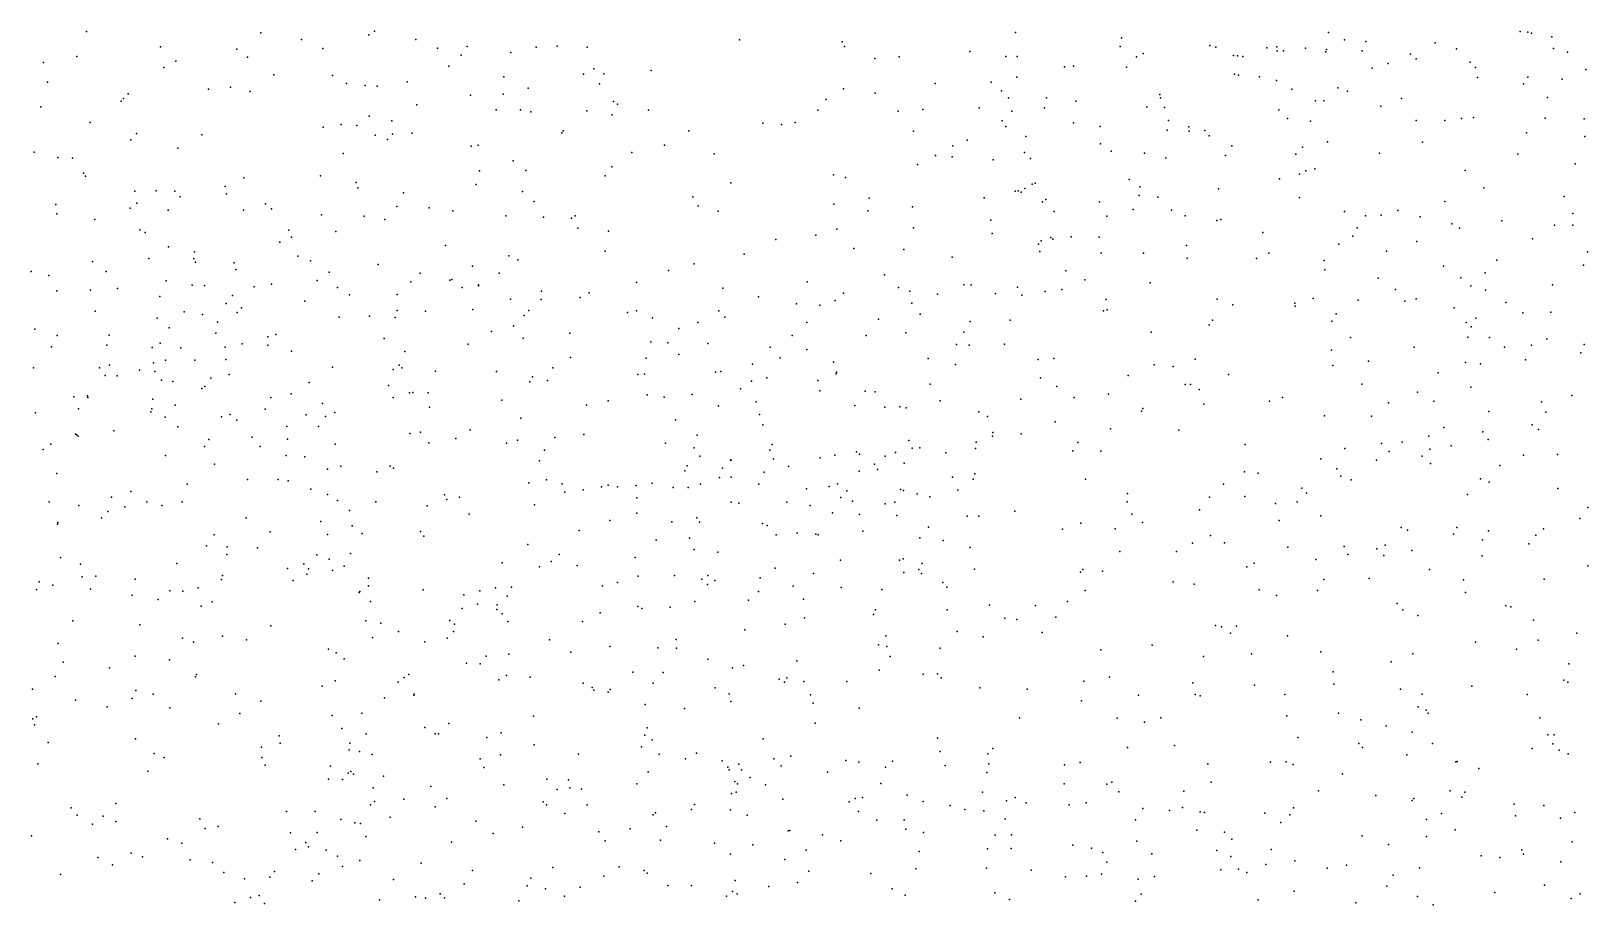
# Model space of a CAD drawing. Header units: metres. Extents: x -23.9 to 23.9, y -28.5 to 28.5.
# Drawn here: x -2.992 to -1.499, y 0.852 to 1.69 of the extents above; entities that cross this region are included whole.
import ezdxf

# ---------------------------------------------------------------- set-up
doc = ezdxf.new("R2010")
doc.units = ezdxf.units.M

msp = doc.modelspace()

# ---------------------------------------------------------------- linework, layer by layer
for p in [(-2.9386, 1.6892, 13.2072), (-2.7714, 1.6879, 25.1006), (-2.6624, 1.6895, 15.2529), (-2.048, 1.6883, 23.5991), (-1.7478, 1.6882, -8.4525), (-1.5641, 1.6892, 12.9272), (-1.5566, 1.6884, 27.5773), (-1.5531, 1.6875, 23.0218), (-2.8679, 1.6743, 12.399), (-2.7946, 1.6723, 12.4532), (-2.7324, 1.6815, 6.0107), (-2.7121, 1.6727, 13.3921), (-2.668, 1.6858, 25.2063), (-2.623, 1.6814, 28.153), (-2.6023, 1.6733, 13.5964), (-2.5737, 1.6747, 13.7971), (-2.5074, 1.674, 26.6911), (-2.4874, 1.6751, 9.9756), (-2.4587, 1.674, 26.4194), (-2.3127, 1.6813, 26.0338), (-2.2141, 1.6793, 25.9312), (-2.2118, 1.6748, 15.2912), (-1.9476, 1.6747, 7.9148), (-1.9464, 1.6831, 25.8061), (-1.8615, 1.6758, 27.4083), (-1.8557, 1.674, -11.8348), (-1.8069, 1.6734, 23.2034), (-1.7974, 1.6746, 27.34), (-1.7698, 1.6731, 11.6858), (-1.7325, 1.681, 23.1098), (-1.7119, 1.6796, 27.4061), (-1.6454, 1.6783, -8.4045), (-1.6251, 1.6726, 27.4922), (-1.5337, 1.6839, -9.4171), (-1.5319, 1.6729, -8.3829), (-2.9799, 1.6594, 28.0168), (-2.9479, 1.6651, 10.6983), (-2.8531, 1.6608, -19.922), (-2.7844, 1.6644, 10.6662), (-2.5795, 1.6666, 15.0832), (-2.5318, 1.6689, 26.5671), (-2.1827, 1.6633, 12.5079), (-2.1596, 1.6647, 8.9188), (-2.0916, 1.67, 27.9361), (-2.0571, 1.6652, 11.3504), (-2.0463, 1.6652, -8.8696), (-1.932, 1.665, 9.7533), (-1.9256, 1.6682, -8.5732), (-1.8389, 1.6662, -10.8317), (-1.8351, 1.6659, 12.1259), (-1.8299, 1.6652, 23.3228), (-1.7969, 1.6705, 23.5329), (-1.7909, 1.6705, -11.8882), (-1.7503, 1.6696, 9.6467), (-1.7497, 1.6718, -14.0859), (-1.7155, 1.6706, -10.7413), (-1.6907, 1.6583, -9.4105), (-1.6692, 1.6674, 25.7996), (-1.6638, 1.663, 25.6959), (-1.6121, 1.6596, 9.6294), (-1.5185, 1.6693, 23.7338), (-2.8645, 1.6547, 26.2891), (-2.759, 1.6475, 25.0189), (-2.7027, 1.647, 12.4906), (-2.5914, 1.6559, 13.7048), (-2.5385, 1.6456, 10.6925), (-2.4621, 1.6481, 15.6658), (-2.4522, 1.6534, 26.7834), (-2.4428, 1.6485, 26.5999), (-2.3974, 1.6519, 10.6528), (-2.0466, 1.6454, -9.0335), (-2.0008, 1.6554, 12.3774), (-1.9924, 1.6559, -8.6548), (-1.9414, 1.655, -9.235), (-1.8379, 1.6482, 12.0381), (-1.834, 1.6474, 12.3712), (-1.8141, 1.6456, 11.8593), (-1.7978, 1.6423, 12.2013), (-1.7058, 1.6541, 11.2711), (-1.6068, 1.6546, 23.6945), (-1.6049, 1.6449, 23.1272), (-1.5568, 1.6454, -12.0045), (-1.5237, 1.6434, 25.6781), (-1.5011, 1.6526, -10.6623), (-2.9761, 1.6406, -5.9702), (-2.8986, 1.6295, 25.0906), (-2.8216, 1.6338, 28.0952), (-2.8006, 1.6359, 13.3301), (-2.7818, 1.6316, 26.3565), (-2.6895, 1.6393, 10.664), (-2.6715, 1.6375, 14.0987), (-2.6599, 1.6367, 13.518), (-2.6313, 1.6408, 15.1622), (-2.5706, 1.6282, 14.4034), (-2.5392, 1.6291, 14.4922), (-2.5153, 1.6349, 14.6021), (-2.4469, 1.6389, 12.5524), (-2.2129, 1.6341, -24.0816), (-2.1824, 1.6301, 10.0639), (-2.1251, 1.6392, 25.7465), (-2.0712, 1.6405, 9.9813), (-2.0612, 1.6324, -11.3409), (-1.9094, 1.6287, -9.2933), (-1.7828, 1.634, -9.3872), (-1.7389, 1.6351, 23.2975), (-1.7296, 1.6318, 23.436), (-1.5607, 1.6391, 23.6053), (-2.9824, 1.617, -5.8315), (-2.9056, 1.6222, 23.6062), (-2.9031, 1.6248, 8.7701), (-2.6221, 1.6189, 23.742), (-2.5459, 1.6139, 28.1301), (-2.5227, 1.6139, 14.8232), (-2.5127, 1.6122, 25.4639), (-2.459, 1.613, 26.2786), (-2.4335, 1.6221, 23.6942), (-2.4297, 1.6196, 28.117), (-2.3999, 1.6138, 26.1163), (-2.2376, 1.6137, -20.242), (-2.2296, 1.624, 23.6307), (-2.1605, 1.6128, -18.8896), (-2.1368, 1.6142, 25.8463), (-2.0829, 1.616, 12.4165), (-2.0545, 1.6254, 9.858), (-2.0514, 1.6128, -11.2731), (-2.0201, 1.6161, -11.5565), (-2.0183, 1.6256, -9.1488), (-1.9902, 1.6224, 11.2212), (-1.922, 1.617, -11.744), (-1.9088, 1.6255, 9.6473), (-1.9049, 1.6163, 11.7049), (-1.7954, 1.614, 27.4121), (-1.7602, 1.6225, -10.7795), (-1.7523, 1.6225, -8.4012), (-1.6975, 1.6177, 12.7432), (-1.6778, 1.625, 23.5244), (-1.5379, 1.6258, 27.5154), (-2.9351, 1.6019, 15.3281), (-2.7117, 1.5974, 23.6827), (-2.6944, 1.6, 26.4596), (-2.6794, 1.5991, 14.1933), (-2.6676, 1.608, 7.695), (-2.646, 1.6036, 14.2884), (-2.4347, 1.6091, 26.1967), (-2.2902, 1.6011, 25.6552), (-2.2723, 1.6, 25.9377), (-2.2593, 1.6019, 28.0377), (-2.0607, 1.6034, -8.7244), (-2.0573, 1.5982, 25.8057), (-1.9923, 1.6014, -11.6298), (-1.9668, 1.5981, 11.6183), (-1.9013, 1.6038, 12.3188), (-1.8818, 1.5977, 27.5517), (-1.7872, 1.6058, 23.7032), (-1.7649, 1.6031, 12.1186), (-1.6638, 1.6037, -11.9618), (-1.6362, 1.6038, 23.7759), (-1.6203, 1.6058, 23.4319), (-1.6087, 1.6066, -10.7003), (-1.5399, 1.6061, 23.5145), (-1.5026, 1.6053, 23.9054), (-2.8962, 1.5854, -5.9744), (-2.8907, 1.5914, 13.294), (-2.828, 1.5902, 10.6628), (-2.662, 1.5898, 25.1818), (-2.6502, 1.5856, 13.9159), (-2.6454, 1.5908, 26.5336), (-2.6265, 1.5918, 13.7702), (-2.4829, 1.5921, 26.3967), (-2.4818, 1.5939, -23.4329), (-2.3612, 1.5938, 25.606), (-2.1456, 1.5936, 23.6317), (-2.0943, 1.5848, -8.9975), (-2.038, 1.5883, 23.6402), (-1.9024, 1.5945, 11.2266), (-1.8814, 1.5936, 11.8012), (-1.8665, 1.5941, -8.4424), (-1.8621, 1.589, -10.8662), (-1.7486, 1.5833, 12.589), (-1.6576, 1.5829, 11.4529), (-1.558, 1.5919, 23.3704), (-1.5021, 1.5886, -19.3573), (-2.9888, 1.5733, 27.974), (-2.9662, 1.5682, -6.2827), (-2.9522, 1.5678, 26.2807), (-2.8511, 1.5773, -13.7197), (-2.6927, 1.5722, 14.003), (-2.57, 1.5791, 14.9713), (-2.5631, 1.5801, 25.3983), (-2.4158, 1.5731, 10.6871), (-2.3844, 1.5803, 16.1108), (-2.3369, 1.5717, 25.9983), (-2.1245, 1.5703, 27.9214), (-2.1085, 1.5689, -8.835), (-2.1081, 1.5796, -8.9265), (-2.0393, 1.5731, -11.4753), (-1.9664, 1.5815, -8.5272), (-1.9562, 1.5745, -11.6859), (-1.9241, 1.5725, -10.9504), (-1.9038, 1.5679, 12.1453), (-1.8466, 1.5701, 9.5319), (-1.8405, 1.5795, -9.3982), (-1.779, 1.5715, 11.9735), (-1.7728, 1.5781, 12.4527), (-1.699, 1.5726, -9.4671), (-1.5663, 1.5715, 27.3733), (-2.9416, 1.5532, -5.7511), (-2.5619, 1.5555, 23.7677), (-2.5296, 1.5651, 14.5463), (-2.5175, 1.5559, 12.4842), (-2.4349, 1.5594, 26.7362), (-2.1419, 1.5615, 9.8613), (-2.0692, 1.5661, 27.8437), (-2.0336, 1.5673, -11.1802), (-1.7696, 1.5554, 11.886), (-1.7608, 1.5574, 11.6768), (-1.6166, 1.5559, 12.7708), (-1.5114, 1.5624, -9.5048), (-2.9398, 1.5504, 12.1405), (-2.8059, 1.5405, 23.6478), (-2.7878, 1.5487, 15.2418), (-2.7143, 1.5506, 15.1839), (-2.68, 1.5442, 13.6317), (-2.6786, 1.5393, 25.0483), (-2.5651, 1.5423, 26.6541), (-2.4413, 1.5506, 25.5547), (-2.3208, 1.544, 12.4711), (-2.2224, 1.5517, 12.445), (-2.2109, 1.549, 25.7213), (-2.0391, 1.5385, -9.2318), (-2.032, 1.5428, 11.3052), (-2.029, 1.5437, 9.6256), (-1.9388, 1.5471, -8.4652), (-1.9288, 1.5402, 23.6868), (-1.8532, 1.5384, -8.3918), (-1.7947, 1.548, -11.8677), (-1.7756, 1.5524, 27.5053), (-1.5987, 1.5393, 9.4764), (-2.9682, 1.5234, 12.0651), (-2.8925, 1.536, 12.2229), (-2.8906, 1.5244, 26.3241), (-2.8719, 1.5363, -6.1859), (-2.8541, 1.536, -6.1096), (-2.849, 1.5305, 13.3872), (-2.8044, 1.5335, 26.3832), (-2.767, 1.5238, 14.0874), (-2.6348, 1.5344, 10.6583), (-2.5206, 1.5357, 14.6544), (-2.5096, 1.526, 26.5359), (-2.3573, 1.5305, 23.7005), (-2.2222, 1.5237, 10.1904), (-2.1881, 1.5294, 9.9563), (-2.0779, 1.5297, -9.1705), (-2.0482, 1.5361, -11.3208), (-2.0453, 1.5363, 11.3923), (-2.0424, 1.5351, 11.5376), (-2.0219, 1.5259, 12.269), (-2.0188, 1.5279, -8.5407), (-1.9674, 1.5258, -11.0222), (-1.9295, 1.532, 9.53), (-1.9115, 1.5302, 11.9137), (-1.7755, 1.5299, 23.765), (-1.6361, 1.526, 23.8905), (-1.5218, 1.5309, 12.8403), (-2.9671, 1.5144, 24.9634), (-2.9306, 1.5087, 10.6772), (-2.897, 1.5196, 23.6195), (-2.8603, 1.5178, -5.8271), (-2.7881, 1.5179, 13.4622), (-2.7614, 1.519, 10.6479), (-2.7134, 1.5133, 28.0819), (-2.6725, 1.5121, 15.1066), (-2.6528, 1.5088, 26.5757), (-2.6411, 1.5213, 25.2413), (-2.6102, 1.5199, 25.3291), (-2.5873, 1.5171, 14.3974), (-2.5367, 1.5123, 14.8233), (-2.5005, 1.511, 26.3558), (-2.4738, 1.51, 23.7525), (-2.47, 1.5123, 26.2051), (-2.3521, 1.5219, 28.0498), (-2.3331, 1.5169, 10.4251), (-2.1894, 1.5172, 10.0485), (-2.1467, 1.5211, 9.7538), (-2.0716, 1.5083, 23.6704), (-2.0108, 1.5165, -11.1366), (-1.9602, 1.5121, 11.7592), (-1.9351, 1.5183, 12.0741), (-1.8983, 1.5177, 27.6437), (-1.8851, 1.5125, -15.0431), (-1.8548, 1.508, -10.8751), (-1.8511, 1.509, -11.8112), (-1.7324, 1.5166, 12.3895), (-1.7123, 1.5125, 12.5325), (-1.6973, 1.5131, 12.1632), (-1.6813, 1.5174, -8.2992), (-1.66, 1.5115, 12.6563), (-1.5136, 1.5145, 6.1676), (-2.8877, 1.4989, 28.0069), (-2.8824, 1.4964, -6.2839), (-2.7447, 1.4987, 12.3379), (-2.6997, 1.4974, 13.7716), (-2.4677, 1.5007, 26.6829), (-2.4383, 1.4977, 26.1117), (-2.2394, 1.4937, 25.8764), (-2.2194, 1.4996, 23.6803), (-2.1457, 1.501, -9.076), (-2.0703, 1.4954, -8.59), (-1.8108, 1.4964, -8.3436), (-1.7246, 1.493, 11.248), (-1.7204, 1.501, -10.775), (-1.6296, 1.5046, -21.5116), (-1.6221, 1.5007, -9.5265), (-1.5816, 1.5075, -10.7061), (-1.5312, 1.5035, 27.33), (-1.5135, 1.5033, 24.0581), (-2.8601, 1.4826, 15.2582), (-2.8353, 1.4778, 12.1947), (-2.7534, 1.4872, 13.9705), (-2.742, 1.4919, 13.5916), (-2.5944, 1.4839, 14.9671), (-2.4415, 1.4784, 16.7414), (-2.2778, 1.4897, 12.4152), (-2.2028, 1.481, 9.8163), (-2.155, 1.4801, 25.7795), (-2.0258, 1.4852, 9.556), (-2.0246, 1.4782, -11.2332), (-2.0232, 1.4883, -9.2897), (-2.0142, 1.4915, 12.1901), (-2.0122, 1.4901, 11.6879), (-1.9946, 1.4921, -8.4838), (-1.9677, 1.492, 27.7029), (-1.8841, 1.4838, 9.4678), (-1.7378, 1.4851, -11.8884), (-1.6921, 1.4786, -9.5218), (-1.663, 1.4876, 27.4687), (-1.5523, 1.4903, -9.5386), (-1.4996, 1.4778, -8.2669), (-2.9331, 1.4686, -6.3799), (-2.8789, 1.4715, 12.1079), (-2.8358, 1.4713, -6.2206), (-2.8341, 1.4681, 24.9839), (-2.7971, 1.4674, -6.0763), (-2.736, 1.4738, 13.8686), (-2.7239, 1.4693, 14.225), (-2.6592, 1.4656, 25.1431), (-2.5687, 1.4641, 14.5026), (-2.5338, 1.4739, 5.0996), (-2.525, 1.4701, 26.6101), (-2.3561, 1.4664, 10.6147), (-2.3082, 1.4755, 6.8446), (-2.1085, 1.4727, -8.6531), (-1.9659, 1.4765, 11.1734), (-1.9253, 1.4766, -10.9895), (-1.8834, 1.4717, -9.4309), (-1.8169, 1.4715, 11.2246), (-1.8049, 1.4767, 16.5357), (-1.752, 1.4696, 11.7666), (-1.6374, 1.4641, 9.4131), (-1.5863, 1.4698, 12.6846), (-1.5033, 1.465, 12.7646), (-2.9918, 1.4591, -6.4482), (-2.9748, 1.455, 5.8418), (-2.9198, 1.459, 25.0148), (-2.8622, 1.45, 16.3662), (-2.7954, 1.461, 15.2039), (-2.7175, 1.4505, 26.5464), (-2.706, 1.4582, 23.7237), (-2.6276, 1.4492, -9.1798), (-2.6189, 1.4574, 23.786), (-2.5902, 1.4508, 12.3655), (-2.5884, 1.4513, 26.739), (-2.5429, 1.4573, 14.7091), (-2.4114, 1.4485, 23.7791), (-2.3805, 1.4599, 25.5939), (-2.2477, 1.4491, 9.9752), (-2.1735, 1.4557, -8.8819), (-1.9998, 1.4597, 12.073), (-1.9814, 1.451, 9.4873), (-1.9187, 1.448, 23.7503), (-1.7512, 1.4607, 11.8547), (-1.7001, 1.4525, 11.5422), (-1.621, 1.4529, 12.5876), (-1.5976, 1.4578, 24.0122), (-2.9672, 1.4403, -5.5837), (-2.935, 1.4412, 12.0499), (-2.9089, 1.4428, 26.3748), (-2.8683, 1.435, -5.6861), (-2.8373, 1.4459, -5.7598), (-2.8256, 1.4457, 13.5588), (-2.7987, 1.436, 13.9182), (-2.7779, 1.4442, -5.9713), (-2.7612, 1.4468, 13.7404), (-2.698, 1.4438, -9.2176), (-2.6864, 1.4367, -9.2907), (-2.6407, 1.4368, -9.0828), (-2.5786, 1.4437, 25.3719), (-2.5628, 1.4463, 28.0496), (-2.5627, 1.4454, -9.2884), (-2.5024, 1.44, 25.4801), (-2.4655, 1.4339, -9.1278), (-2.4566, 1.4384, -9.2443), (-2.3285, 1.4431, 27.984), (-2.2944, 1.4347, 10.3987), (-2.2128, 1.4381, 12.3075), (-2.1602, 1.4438, -8.7764), (-2.1494, 1.4401, 27.8603), (-2.1226, 1.4372, 12.2466), (-2.0974, 1.4463, -9.2107), (-2.0905, 1.4463, 27.7968), (-2.0672, 1.4379, 11.4608), (-2.046, 1.444, 11.5679), (-2.0418, 1.4363, 11.234), (-2.0194, 1.4398, -11.4031), (-2.0035, 1.4417, 11.9677), (-1.7626, 1.4332, -8.2981), (-1.6836, 1.4418, -11.9087), (-1.6114, 1.4454, -10.7398), (-1.5974, 1.4411, 27.4401), (-1.5329, 1.4463, 9.4159), (-2.9303, 1.4211, 10.6871), (-2.8452, 1.4203, 14.1394), (-2.8049, 1.4284, 13.6573), (-2.7944, 1.4196, 23.6934), (-2.7902, 1.424, 12.1436), (-2.7292, 1.4306, -9.1173), (-2.6409, 1.4216, 12.2943), (-2.6136, 1.4208, -9.0113), (-2.5683, 1.4225, 10.6795), (-2.5321, 1.4325, 23.8121), (-2.5147, 1.4217, 26.5019), (-2.5028, 1.4322, 26.2968), (-2.4199, 1.4197, 28.006), (-2.4114, 1.4214, 12.3518), (-2.3324, 1.4213, 10.7166), (-2.2578, 1.4279, 10.1473), (-2.2357, 1.4268, 27.9112), (-2.2208, 1.4312, -9.0824), (-2.1474, 1.4286, -9.1486), (-2.1393, 1.4182, 9.6054), (-1.9637, 1.4212, -11.1053), (-1.961, 1.432, -11.5943), (-1.9601, 1.4222, -8.4144), (-1.8547, 1.4324, 27.6849), (-1.8395, 1.427, -8.3307), (-1.7801, 1.4285, -11.8339), (-1.7799, 1.4257, 27.6426), (-1.7405, 1.4184, -9.5261), (-1.7195, 1.4315, 12.0004), (-1.6745, 1.4306, 12.1766), (-1.6638, 1.4328, -8.2651), (-1.6272, 1.424, 11.4172), (-1.5778, 1.4292, -8.2536), (-1.5616, 1.4193, 24.2644), (-1.5346, 1.42, -10.7205), (-2.9881, 1.4036, -6.4919), (-2.8709, 1.4143, -6.3643), (-2.8595, 1.405, 12.0584), (-2.8275, 1.4177, -6.2905), (-2.8132, 1.4105, -9.2435), (-2.6964, 1.4151, 15.0822), (-2.6674, 1.4162, -9.4038), (-2.6428, 1.4149, 28.0234), (-2.5294, 1.4069, 12.3165), (-2.5191, 1.4167, -9.0136), (-2.396, 1.4146, -9.3097), (-2.3706, 1.4043, -9.0985), (-2.3524, 1.4102, -9.2147), (-2.3267, 1.4152, 12.3252), (-2.2481, 1.4102, 9.806), (-2.1793, 1.4134, 23.7345), (-2.0913, 1.4109, 12.1288), (-2.053, 1.4123, -8.5168), (-1.8622, 1.4078, -11.74), (-1.8591, 1.4123, -10.9357), (-1.7445, 1.4114, 23.8966), (-1.6158, 1.41, 12.3216), (-1.611, 1.4058, -9.5616), (-1.6064, 1.4141, 24.0844), (-2.9668, 1.3976, 14.0874), (-2.9192, 1.3884, -5.5798), (-2.917, 1.3979, 14.0168), (-2.8682, 1.3904, -9.17), (-2.8146, 1.3997, -9.0887), (-2.7896, 1.3896, -5.7782), (-2.7648, 1.3964, -5.8505), (-2.7572, 1.3985, -9.0073), (-2.6533, 1.3948, -9.4691), (-2.5726, 1.3892, 14.6231), (-2.5504, 1.4016, -9.4594), (-2.5199, 1.395, 26.4123), (-2.4754, 1.3997, 26.1831), (-2.3977, 1.3917, -9.0089), (-2.3813, 1.3905, 26.0048), (-2.3428, 1.3899, -9.3578), (-2.2621, 1.3975, -9.136), (-2.1911, 1.3977, -8.8406), (-2.1532, 1.4003, -8.6978), (-2.1044, 1.3891, 11.8092), (-2.0974, 1.4009, 11.6707), (-2.0925, 1.3885, 12.0284), (-2.0585, 1.3894, 11.326), (-1.9177, 1.4007, -9.4361), (-1.7268, 1.3956, 11.213), (-1.6141, 1.3959, 9.3689), (-1.5935, 1.3956, 24.3524), (-1.5385, 1.3943, 27.3577), (-1.5025, 1.3891, 27.1972), (-2.9724, 1.3866, -5.5333), (-2.8757, 1.386, -9.2643), (-2.8631, 1.374, 13.8011), (-2.8483, 1.3858, 27.9411), (-2.8349, 1.374, -5.6708), (-2.8058, 1.3865, -9.3976), (-2.8051, 1.3747, 14.2073), (-2.7647, 1.3882, -6.1893), (-2.7423, 1.3826, -9.4719), (-2.6334, 1.3823, 25.2304), (-2.4746, 1.3764, -9.5045), (-2.4022, 1.376, -9.459), (-2.3708, 1.3795, 9.6198), (-2.2831, 1.3864, 10.0323), (-2.2735, 1.3762, 12.2546), (-2.248, 1.3841, 10.2191), (-2.1317, 1.3756, -9.1994), (-2.0263, 1.3747, 23.7699), (-2.0113, 1.3755, -9.371), (-1.8758, 1.3748, 23.8228), (-1.745, 1.3834, 11.7891), (-1.6657, 1.3865, 24.0177), (-1.5791, 1.3864, -11.9314), (-1.5588, 1.3744, 12.3897), (-1.5532, 1.3882, 24.4923), (-1.506, 1.381, -11.9541), (-2.9894, 1.3666, 26.3962), (-2.9261, 1.3667, 27.8637), (-2.9209, 1.3591, 13.9076), (-2.9165, 1.3693, 13.6075), (-2.9093, 1.359, -9.3431), (-2.888, 1.3644, 15.2274), (-2.8745, 1.3715, 13.7146), (-2.8731, 1.3632, -6.4156), (-2.8019, 1.3601, 9.5719), (-2.7029, 1.3673, 26.662), (-2.6446, 1.365, 14.4128), (-2.6389, 1.3692, -8.8862), (-2.6362, 1.3665, 10.6754), (-2.6041, 1.3634, 14.8656), (-2.5455, 1.3632, -9.544), (-2.4916, 1.3665, 23.8593), (-2.4099, 1.3602, 10.7392), (-2.4038, 1.3604, 23.8503), (-2.3355, 1.3625, -9.4277), (-2.3305, 1.3632, -8.9987), (-2.3, 1.37, 23.7876), (-2.2223, 1.3719, -9.2708), (-2.2199, 1.3607, 25.8396), (-2.2195, 1.3626, 9.6626), (-2.1055, 1.3699, 11.9373), (-1.9399, 1.3592, -11.5712), (-1.9151, 1.3695, 27.7539), (-1.8966, 1.3678, -8.3471), (-1.8436, 1.3602, 9.367), (-1.7435, 1.3689, -10.8477), (-1.7096, 1.3731, 11.5957), (-1.6427, 1.3617, 27.559), (-1.6163, 1.3717, 24.2159), (-1.6019, 1.3705, -10.7665), (-2.8667, 1.3547, 26.4902), (-2.856, 1.3536, -8.9861), (-2.828, 1.3469, -14.9216), (-2.8252, 1.3487, 10.6794), (-2.8194, 1.3568, -9.4624), (-2.7251, 1.3524, -6.078), (-2.6491, 1.3497, 5.8503), (-2.5136, 1.3531, 25.4396), (-2.5109, 1.358, -8.8756), (-2.4966, 1.3545, 12.2366), (-2.3116, 1.3465, 25.9046), (-2.301, 1.3537, 9.931), (-2.2863, 1.357, 10.5292), (-2.2375, 1.3544, 10.3046), (-2.2357, 1.3444, 12.1297), (-2.192, 1.3441, 12.0515), (-2.1825, 1.3436, -8.7341), (-2.1298, 1.351, -8.5982), (-2.0238, 1.3571, -11.3746), (-2.0082, 1.3486, -11.1842), (-1.8852, 1.3507, -11.6664), (-1.88, 1.3507, -9.4779), (-1.8717, 1.3458, -11.0021), (-1.7157, 1.351, 9.3437), (-1.6113, 1.348, 7.4483), (-2.9508, 1.3388, -9.1379), (-2.9379, 1.3399, -6.4926), (-2.9374, 1.3383, 13.7822), (-2.8752, 1.3366, 12.0021), (-2.8536, 1.3308, 23.7169), (-2.762, 1.338, -6.246), (-2.7425, 1.3418, 25.1055), (-2.7125, 1.3325, -5.9946), (-2.6446, 1.3382, 26.7603), (-2.6291, 1.3425, 23.8421), (-2.6257, 1.3431, 14.4965), (-2.611, 1.3425, 12.1492), (-2.6099, 1.329, -9.5973), (-2.5405, 1.3356, 26.6773), (-2.4593, 1.3309, -9.5724), (-2.4385, 1.3351, 26.0587), (-2.4011, 1.3406, -8.8864), (-2.3848, 1.3385, -9.5268), (-2.3579, 1.341, 9.2455), (-2.3327, 1.3301, 12.154), (-2.2966, 1.3339, 10.7701), (-2.2019, 1.3304, -9.3335), (-2.1732, 1.3289, 11.894), (-2.1589, 1.3293, 11.7664), (-2.12, 1.335, 11.574), (-2.0428, 1.3366, -11.4582), (-1.9917, 1.3383, 27.7929), (-1.9589, 1.3412, -8.3867), (-1.8674, 1.3318, 11.1434), (-1.8045, 1.3346, -8.2861), (-1.792, 1.3383, -11.7688), (-1.6902, 1.3329, 24.0878), (-1.6625, 1.3434, -10.8107), (-1.6467, 1.3347, 24.3), (-1.5434, 1.3341, 12.2816), (-1.5144, 1.34, 24.5605), (-2.9877, 1.3233, -9.2121), (-2.9463, 1.3272, 26.4698), (-2.877, 1.3243, -5.5826), (-2.876, 1.3274, 25.1352), (-2.8632, 1.3192, -9.5107), (-2.8093, 1.3195, 26.6174), (-2.8008, 1.3217, 15.1271), (-2.7945, 1.3164, 27.8876), (-2.7675, 1.3269, 14.2812), (-2.7281, 1.3216, -6.1749), (-2.7094, 1.3199, 27.9313), (-2.7007, 1.3237, -8.8338), (-2.5221, 1.3184, -9.6035), (-2.3738, 1.3169, 25.5749), (-2.2935, 1.3219, -8.9346), (-2.1529, 1.3284, 10.9936), (-2.0832, 1.3244, -11.2948), (-2.0747, 1.3199, -11.2199), (-2.0099, 1.3148, -8.4277), (-1.927, 1.3252, 7.6718), (-1.9259, 1.3277, 9.3873), (-1.7515, 1.3206, -9.5453), (-1.7067, 1.3201, 11.9572), (-1.594, 1.3247, -8.2297), (-1.5395, 1.3242, 9.3454), (-2.9493, 1.303, -9.4236), (-2.9479, 1.3022, -8.9916), (-2.9466, 1.3012, -5.5097), (-2.9125, 1.3061, 14.1836), (-2.8512, 1.3099, -8.8872), (-2.7797, 1.3, 23.7699), (-2.7466, 1.3103, -5.7903), (-2.7162, 1.3102, -5.8975), (-2.6288, 1.3035, 25.1836), (-2.6184, 1.3048, 27.9288), (-2.5846, 1.2988, 12.073), (-2.5707, 1.3073, 25.3206), (-2.4897, 1.2998, 26.2052), (-2.4618, 1.3028, -8.8067), (-2.3531, 1.3021, 23.8992), (-2.2902, 1.3119, -9.5063), (-2.0701, 1.3012, 11.1663), (-2.0695, 1.3046, -11.5347), (-2.0424, 1.3032, -11.118), (-1.9567, 1.3081, -11.1239), (-1.8913, 1.3068, -11.5933), (-1.6517, 1.301, 12.0842), (-1.6371, 1.3094, -9.5779), (-1.5997, 1.3052, 11.2481), (-1.5526, 1.3118, 27.4526), (-1.5465, 1.3076, 11.3311), (-2.9802, 1.2882, 12.0101), (-2.9729, 1.2933, 7.8767), (-2.8256, 1.2911, 5.4115), (-2.8215, 1.298, -9.5669), (-2.7721, 1.2912, -8.8142), (-2.7461, 1.2983, -9.6105), (-2.7004, 1.2933, 14.9762), (-2.6103, 1.2948, -8.7735), (-2.536, 1.2945, 23.9314), (-2.5253, 1.2971, 27.911), (-2.4994, 1.2878, 13.5378), (-2.3834, 1.2945, -9.5888), (-2.356, 1.29, 11.973), (-2.2834, 1.2876, -11.3424), (-2.2811, 1.2932, 9.7411), (-2.2004, 1.2861, 9.5907), (-2.163, 1.2854, 23.8571), (-2.1502, 1.2968, -11.3932), (-2.1471, 1.2896, -11.2216), (-2.1398, 1.2899, 27.8341), (-2.1147, 1.2851, -11.1575), (-2.0864, 1.2891, 9.4692), (-2.0857, 1.2952, 11.2524), (-1.9931, 1.2869, 23.8772), (-1.9882, 1.295, -11.5659), (-1.966, 1.2866, 11.0691), (-1.8278, 1.293, 23.9605), (-1.7322, 1.2894, -11.7796), (-1.697, 1.2939, 24.3605), (-1.6897, 1.2863, 11.6245), (-1.6771, 1.2953, -8.2363), (-1.6506, 1.2887, 11.5211), (-1.6303, 1.2918, 9.3232), (-1.5947, 1.2979, 11.4242), (-2.8629, 1.2826, 27.7997), (-2.816, 1.2741, -6.3902), (-2.7474, 1.2824, 12.0182), (-2.7292, 1.2812, 26.7898), (-2.7076, 1.2694, 14.4267), (-2.6947, 1.2723, -6.0604), (-2.6476, 1.2723, 14.7693), (-2.6442, 1.2703, 12.0045), (-2.5045, 1.2773, 26.4864), (-2.3629, 1.2726, 10.7891), (-2.3505, 1.282, 27.839), (-2.329, 1.2704, 9.9189), (-2.3212, 1.2781, 10.0674), (-2.3206, 1.2782, 7.3828), (-2.2801, 1.2793, -11.4181), (-2.2656, 1.2719, 23.8979), (-2.2353, 1.2804, -11.2283), (-2.2212, 1.2827, 25.7961), (-2.1976, 1.2837, -11.4615), (-2.1831, 1.2741, -8.6895), (-2.1803, 1.2691, 11.7033), (-2.1728, 1.2819, -9.3834), (-2.1546, 1.2751, 15.7951), (-1.755, 1.2794, 9.323), (-1.7398, 1.2696, -8.2554), (-1.7018, 1.278, 11.1407), (-1.6579, 1.2819, -11.8286), (-1.6501, 1.2749, 24.4814), (-1.5834, 1.2729, 24.5397), (-1.5609, 1.283, -17.7985), (-1.5281, 1.2835, -11.8851), (-2.9672, 1.2652, -9.4816), (-2.8423, 1.2552, 10.7146), (-2.7844, 1.2596, -5.6726), (-2.755, 1.2595, 25.1649), (-2.7454, 1.2582, -5.7411), (-2.6603, 1.2668, 14.55), (-2.5147, 1.2563, 12.0061), (-2.4976, 1.2593, 25.4065), (-2.4826, 1.2554, -9.6796), (-2.4386, 1.2541, 27.8314), (-2.3963, 1.2561, -8.7695), (-2.365, 1.2677, 11.8842), (-2.3501, 1.2552, -11.4217), (-2.3318, 1.2614, -11.2586), (-2.3207, 1.2619, 9.8225), (-2.2939, 1.255, 25.8381), (-2.289, 1.2667, -8.8486), (-2.2186, 1.2553, 10.5468), (-2.1979, 1.2676, -9.4591), (-2.1083, 1.2616, 11.4176), (-2.0884, 1.2597, -8.5196), (-2.0868, 1.265, -9.4402), (-1.9809, 1.2598, 15.4611), (-1.8485, 1.255, 11.0974), (-1.8283, 1.267, 27.7603), (-1.8151, 1.2655, -9.5293), (-1.7359, 1.2628, 27.6979), (-1.7262, 1.2592, -10.9266), (-1.6022, 1.2602, 4.6717), (-1.5938, 1.2571, 27.5537), (-2.9146, 1.2426, 27.647), (-2.8962, 1.248, -8.8302), (-2.7237, 1.2503, -6.2339), (-2.7076, 1.2452, 10.7097), (-2.698, 1.2395, -8.725), (-2.5955, 1.2448, 27.8475), (-2.5933, 1.2402, -9.7095), (-2.581, 1.2426, 25.2306), (-2.4801, 1.2475, -8.7326), (-2.4626, 1.2495, 26.1097), (-2.4449, 1.2525, 10.7785), (-2.4296, 1.2526, 25.9865), (-2.4117, 1.2538, -9.6625), (-2.4109, 1.242, 24.0494), (-2.3763, 1.2519, -11.3121), (-2.3617, 1.2519, 25.9043), (-2.2482, 1.2507, -11.5603), (-2.2267, 1.2527, -11.1204), (-2.2154, 1.2422, 10.9148), (-2.2098, 1.2485, 10.6407), (-2.1581, 1.25, -11.09), (-2.1552, 1.249, 10.8289), (-2.1421, 1.2457, 8.9108), (-2.13, 1.243, 11.5101), (-2.1031, 1.2493, 11.3272), (-1.9405, 1.246, 27.8105), (-1.8619, 1.2427, 24.0372), (-1.828, 1.2432, -11.0474), (-1.7735, 1.2511, 24.4251), (-1.7689, 1.2465, 24.2228), (-1.6144, 1.2452, -8.2229), (-1.528, 1.2508, -10.8199), (-2.9746, 1.2381, 27.5718), (-2.9462, 1.2345, 26.6264), (-2.9181, 1.2288, 12.5882), (-2.9018, 1.2332, -9.6042), (-2.881, 1.2381, -6.4931), (-2.8666, 1.2346, 23.7793), (-2.8469, 1.238, 26.7362), (-2.6864, 1.2297, -6.1181), (-2.6612, 1.238, 14.6815), (-2.6119, 1.2344, 26.7039), (-2.5717, 1.2263, 10.7373), (-2.5091, 1.2352, 26.5905), (-2.411, 1.2272, -11.4732), (-2.3207, 1.2378, -8.7899), (-2.3132, 1.2369, 10.1679), (-2.2671, 1.2377, -9.5911), (-2.2447, 1.2345, 25.6632), (-2.2234, 1.2275, 13.8369), (-2.2042, 1.2388, -9.5267), (-2.1974, 1.2261, 11.0294), (-2.173, 1.2363, 11.6089), (-2.1635, 1.2379, 9.5119), (-2.1617, 1.2249, 11.1122), (-2.0943, 1.2243, 10.8958), (-2.0831, 1.2245, -11.0296), (-2.0485, 1.229, -8.4559), (-1.9407, 1.238, -11.6079), (-1.9365, 1.2264, -9.4565), (-1.8714, 1.2305, -9.5013), (-1.7987, 1.2364, -11.6602), (-1.7779, 1.2381, 24.3231), (-1.7551, 1.2246, -10.9901), (-1.4991, 1.2327, 11.2819), (-2.9665, 1.2167, -8.8582), (-2.9663, 1.2184, -9.5599), (-2.9244, 1.2227, 14.2417), (-2.7857, 1.2227, -9.6849), (-2.7627, 1.2093, -6.3486), (-2.7141, 1.2192, -15.4304), (-2.684, 1.2152, -5.8903), (-2.6183, 1.2098, 23.9762), (-2.4663, 1.2105, -11.3823), (-2.4369, 1.2201, 24.1269), (-2.3774, 1.219, -11.5432), (-2.3535, 1.2228, -11.1254), (-2.3508, 1.2187, 9.9912), (-2.2906, 1.2174, 10.2506), (-2.2861, 1.2155, 23.983), (-2.1942, 1.21, 10.4018), (-2.1312, 1.2138, -8.5731), (-2.0027, 1.212, 10.9729), (-1.9854, 1.2176, -8.3891), (-1.9523, 1.2123, -24.0234), (-1.9263, 1.2184, -8.346), (-1.7951, 1.2202, -8.2691), (-1.678, 1.2136, -9.5825), (-1.672, 1.2109, -18.8607), (-1.6248, 1.2136, -11.7907), (-1.5944, 1.2104, 12.1165), (-1.5418, 1.2121, -8.2123), (-1.5067, 1.222, 27.4244), (-2.8237, 1.1959, 11.9917), (-2.8162, 1.2066, 14.3568), (-2.8037, 1.1951, 14.9951), (-2.7077, 1.2069, 14.8431), (-2.6743, 1.2078, -5.9677), (-2.6152, 1.2052, 11.9573), (-2.5156, 1.1973, -8.6833), (-2.3925, 1.2012, 10.8401), (-2.3604, 1.2034, -9.6876), (-2.2774, 1.2065, -11.0221), (-2.2574, 1.2079, 9.6301), (-2.2393, 1.207, 11.6946), (-2.237, 1.2066, -8.7339), (-2.1398, 1.2035, -9.4989), (-2.1172, 1.201, 27.852), (-2.0915, 1.1942, -13.8874), (-1.8782, 1.1986, 11.0381), (-1.861, 1.2058, 9.3204), (-1.8474, 1.1989, 24.1386), (-1.7869, 1.1946, 11.0629), (-1.7329, 1.1952, -27.6164), (-1.6935, 1.1966, -11.7635), (-1.6278, 1.2072, 27.6276), (-1.6, 1.2017, -10.8938), (-1.5558, 1.1979, 11.4387), (-1.549, 1.206, 11.1022), (-2.9638, 1.1848, 23.8027), (-2.8042, 1.1876, -8.7155), (-2.7747, 1.1941, 10.7338), (-2.718, 1.1872, 25.1952), (-2.7061, 1.1831, 16.8847), (-2.6857, 1.1887, 27.7655), (-2.5402, 1.1796, 27.8055), (-2.4932, 1.181, 25.9921), (-2.4854, 1.1875, -11.4497), (-2.4127, 1.1847, 25.496), (-2.3559, 1.1924, -8.7264), (-2.3333, 1.1898, 25.5968), (-2.2156, 1.1823, -9.6023), (-2.159, 1.1823, 10.5988), (-2.1557, 1.1836, 11.1984), (-1.9478, 1.1905, -11.0092), (-1.8935, 1.1904, -11.6579), (-1.7599, 1.1827, -9.5503), (-1.7293, 1.1876, -8.2492), (-1.7015, 1.193, -15.4291), (-1.6948, 1.1866, 9.291), (-1.668, 1.1915, 11.8535), (-1.6006, 1.1862, -9.589), (-2.9446, 1.1784, -8.798), (-2.9429, 1.1663, 10.7909), (-2.9298, 1.1669, 14.3125), (-2.852, 1.179, -9.6889), (-2.8084, 1.1675, -5.6033), (-2.7459, 1.1741, -5.6941), (-2.7304, 1.1785, 11.9838), (-2.7275, 1.1687, 14.6608), (-2.7259, 1.1738, 26.788), (-2.7029, 1.1724, -6.2234), (-2.6916, 1.1765, 23.897), (-2.6682, 1.1649, 10.7595), (-2.5043, 1.1759, -11.2434), (-2.4681, 1.1771, -11.1496), (-2.4098, 1.1669, 25.8096), (-2.3748, 1.1675, 27.8077), (-2.3429, 1.1675, 9.8288), (-2.2927, 1.1651, 10.9598), (-2.2785, 1.1746, -11.7055), (-2.2416, 1.1694, 10.3425), (-2.1549, 1.1704, 11.4144), (-2.1405, 1.1731, -10.9458), (-2.1382, 1.1693, -11.7424), (-2.1373, 1.1791, -15.6193), (-2.0871, 1.1734, 10.8033), (-1.9856, 1.1705, 27.8405), (-1.9833, 1.1732, -11.7073), (-1.9644, 1.1716, 24.0419), (-1.8262, 1.1757, -11.0258), (-1.819, 1.1792, 24.2193), (-1.7087, 1.1646, -10.9353), (-1.6509, 1.1732, 11.7113), (-1.4991, 1.1767, -11.8038), (-2.9866, 1.1541, 12.0521), (-2.9842, 1.1614, 15.0929), (-2.9709, 1.1582, -9.6158), (-2.9348, 1.1542, 25.2279), (-2.892, 1.1638, 12.0314), (-2.8587, 1.1527, -5.5367), (-2.8465, 1.1525, 10.7732), (-2.8315, 1.1555, 23.8639), (-2.8094, 1.1636, -6.425), (-2.7406, 1.1628, -8.6712), (-2.6774, 1.151, -6.1428), (-2.6765, 1.152, -9.7657), (-2.6683, 1.1576, 13.9651), (-2.6158, 1.1536, -16.1549), (-2.5615, 1.1526, 26.6323), (-2.5464, 1.1555, -11.3763), (-2.5311, 1.1564, 25.3031), (-2.444, 1.1577, -11.061), (-2.4297, 1.1609, -11.6335), (-2.3488, 1.1641, 10.0635), (-2.3434, 1.1589, 24.0222), (-2.3361, 1.1626, 25.6867), (-2.2945, 1.1521, -10.952), (-2.2611, 1.1572, -9.6712), (-2.2152, 1.1558, 11.0948), (-2.1762, 1.154, 9.5062), (-2.1177, 1.1609, 10.7067), (-2.1139, 1.1564, 5.0348), (-1.9812, 1.1531, -10.9465), (-1.8966, 1.1615, 27.8117), (-1.8765, 1.159, -8.3198), (-1.8144, 1.1537, 8.8254), (-1.7583, 1.1531, -11.7468), (-1.7524, 1.1635, 24.5049), (-1.6183, 1.1632, -11.7411), (-1.6165, 1.1511, 11.6228), (-1.541, 1.164, 11.0261), (-2.8948, 1.1485, -6.5254), (-2.8701, 1.1444, 14.3898), (-2.8288, 1.1379, 14.4747), (-2.8182, 1.1421, 14.8975), (-2.6665, 1.1424, -8.6458), (-2.5786, 1.1359, 26.1519), (-2.5769, 1.1489, 10.7869), (-2.5638, 1.1399, -11.282), (-2.5452, 1.135, -11.1786), (-2.545, 1.1392, -11.4937), (-2.5354, 1.1477, 26.3018), (-2.4101, 1.1377, -8.6639), (-2.4061, 1.1358, 24.0768), (-2.3791, 1.137, 11.7806), (-2.3555, 1.1426, 9.915), (-2.3041, 1.1438, 11.7124), (-2.2513, 1.1449, -8.7034), (-2.073, 1.1391, -8.5052), (-2.0286, 1.1387, -11.7662), (-1.998, 1.1426, -8.4127), (-1.7976, 1.1484, -8.2779), (-1.6821, 1.1405, 24.5505), (-1.6764, 1.1346, -8.2368), (-1.5777, 1.1385, 12.0444), (-1.5731, 1.1374, 27.564), (-2.9519, 1.1241, 15.0211), (-2.8875, 1.12, 14.9621), (-2.671, 1.1239, -5.9128), (-2.6566, 1.1217, 26.6685), (-2.5903, 1.1242, -8.6222), (-2.5859, 1.1207, -11.4251), (-2.5401, 1.1307, -9.7864), (-2.5346, 1.1232, 25.8981), (-2.463, 1.1235, -9.7803), (-2.4461, 1.1316, 10.855), (-2.2688, 1.1207, 11.0335), (-2.2501, 1.127, 9.6028), (-2.1841, 1.1301, -11.7889), (-2.1822, 1.1344, 10.5116), (-2.1135, 1.1344, -8.5641), (-2.0583, 1.1267, 16.0874), (-2.0468, 1.1252, -10.8928), (-2.0092, 1.1276, 10.8271), (-1.8561, 1.1196, -10.9557), (-1.6621, 1.1292, -10.9988), (-1.5513, 1.1246, -10.9632), (-2.8467, 1.1073, 26.6828), (-2.8083, 1.1093, 14.6551), (-2.7853, 1.1059, 12.0283), (-2.7621, 1.1192, -6.3664), (-2.6645, 1.108, -6.0717), (-2.6394, 1.1139, 27.721), (-2.5928, 1.1074, 11.9275), (-2.5868, 1.1136, 25.9793), (-2.4946, 1.1057, 11.8593), (-2.3732, 1.106, -11.7482), (-2.3076, 1.1153, 9.7047), (-2.1724, 1.1096, 13.2356), (-2.104, 1.1138, -9.5492), (-2.0789, 1.1085, 27.8581), (-2.0223, 1.1128, 24.0765), (-1.8504, 1.1183, -11.727), (-1.8418, 1.1122, 9.3028), (-1.836, 1.1189, -9.5135), (-1.7871, 1.1097, -10.9208), (-1.5469, 1.1056, -9.586), (-1.5096, 1.1123, 12.1297), (-2.966, 1.1024, -8.746), (-2.8921, 1.0902, -5.4942), (-2.8362, 1.1035, 14.8197), (-2.7066, 1.0969, -6.2588), (-2.6993, 1.0933, 23.9258), (-2.6142, 1.104, -11.3504), (-2.5555, 1.0901, -11.0915), (-2.5339, 1.092, 26.457), (-2.4743, 1.0939, 26.5671), (-2.4369, 1.0995, 25.7301), (-2.3908, 1.0981, 10.9287), (-2.3729, 1.0978, -10.9231), (-2.1794, 1.1009, 27.8593), (-2.1712, 1.0995, 24.0741), (-2.1681, 1.0898, -8.625), (-2.1203, 1.0979, -10.8522), (-1.9662, 1.0962, -10.877), (-1.917, 1.1005, -9.4602), (-1.8677, 1.0898, 10.8921), (-1.8215, 1.0923, 24.2944), (-1.7552, 1.0941, 27.7477), (-1.6669, 1.0923, -9.5707), (-1.607, 1.1036, 11.8521), (-1.5676, 1.0967, -8.2282), (-2.961, 1.0843, 14.4284), (-2.9167, 1.0788, -23.6291), (-2.859, 1.0865, -9.7535), (-2.6918, 1.0874, -5.8064), (-2.5745, 1.0833, -11.5735), (-2.5613, 1.0827, 24.0001), (-2.3428, 1.0872, 10.1463), (-2.3192, 1.079, -10.8701), (-2.3088, 1.0813, 10.2451), (-2.2575, 1.0857, 11.1153), (-2.1785, 1.0766, -9.6698), (-1.7433, 1.075, -8.2674), (-1.6878, 1.0846, -11.6459), (-1.5172, 1.0826, -11.0141), (-2.9686, 1.0705, 14.9256), (-2.8343, 1.0704, 25.2555), (-2.8332, 1.0726, -8.6459), (-2.7128, 1.0612, 12.0199), (-2.7003, 1.0665, 10.8235), (-2.64, 1.0652, -9.8292), (-2.6342, 1.0696, -11.4486), (-2.6297, 1.0725, -11.2229), (-2.5434, 1.0674, -11.6556), (-2.5361, 1.0715, -8.5941), (-2.5132, 1.0701, 10.8708), (-2.4624, 1.0643, 24.0652), (-2.454, 1.0602, -8.5987), (-2.4147, 1.0746, 25.5858), (-2.3952, 1.0641, 11.7257), (-2.3859, 1.0743, -8.6294), (-2.2744, 1.068, 11.5748), (-2.2694, 1.0653, -9.7444), (-2.2672, 1.0692, 24.1245), (-2.2509, 1.0657, -8.6525), (-2.2098, 1.0659, -10.8302), (-2.1364, 1.0727, 9.4545), (-2.1228, 1.073, -9.6157), (-2.1192, 1.0694, -11.8583), (-1.9824, 1.066, 10.7036), (-1.9579, 1.07, 24.1514), (-1.8779, 1.0646, 27.8162), (-1.8189, 1.0623, -11.7613), (-1.7426, 1.0633, 9.283), (-1.6103, 1.0612, 27.6308), (-1.5221, 1.0672, -11.6445), (-1.5182, 1.0653, 10.88), (-2.9906, 1.0583, -5.4228), (-2.9491, 1.048, -8.6992), (-2.8948, 1.0496, 27.7065), (-2.8914, 1.0572, 14.6272), (-2.8749, 1.0538, 12.0979), (-2.796, 1.0541, -5.6021), (-2.7714, 1.0468, 23.9178), (-2.6529, 1.0501, 26.1884), (-2.6248, 1.0526, -11.152), (-2.6245, 1.0536, 25.2072), (-2.4524, 1.0575, -11.7572), (-2.4386, 1.0556, -10.9093), (-2.4367, 1.058, 25.4987), (-2.3358, 1.0597, 9.7706), (-2.3225, 1.054, 11.6511), (-2.3209, 1.0465, 11.0718), (-2.2446, 1.053, 11.4407), (-2.2418, 1.0449, 10.3595), (-2.082, 1.0596, 10.5272), (-2.0366, 1.0584, -9.509), (-1.9847, 1.0473, 27.8503), (-1.9301, 1.0528, -14.4151), (-1.8755, 1.0534, -8.3376), (-1.8707, 1.0522, 24.2088), (-1.7898, 1.0534, 24.3886), (-1.6789, 1.0586, -11.0718), (-1.6581, 1.0538, 24.6275), (-1.5572, 1.0533, 11.6693), (-2.9868, 1.032, 14.5519), (-2.919, 1.0415, -6.5509), (-2.8589, 1.0404, -6.4987), (-2.7918, 1.0352, 10.8241), (-2.7032, 1.0331, 7.3651), (-2.6746, 1.0354, -11.3382), (-2.5102, 1.0326, -9.8377), (-2.4029, 1.0438, 16.7504), (-2.3654, 1.0399, 9.9519), (-2.1979, 1.0403, 9.5205), (-2.044, 1.031, 24.0681), (-1.9505, 1.0308, -8.3995), (-1.9085, 1.0309, 9.3248), (-1.7877, 1.033, 10.8011), (-1.7382, 1.0354, -9.5333), (-1.6617, 1.0415, 10.8588), (-1.654, 1.0383, -11.5901), (-1.6523, 1.0354, 9.281), (-1.5451, 1.0311, 27.5315), (-2.9901, 1.0299, 23.9046), (-2.9887, 1.0244, 14.7699), (-2.8122, 1.0251, -6.4411), (-2.694, 1.0208, 27.6865), (-2.6706, 1.0155, -5.8939), (-2.6144, 1.0216, -11.6053), (-2.6043, 1.0156, 11.9605), (-2.6011, 1.0155, 27.7009), (-2.5913, 1.0256, -8.5707), (-2.5412, 1.0167, 25.2608), (-2.4012, 1.0215, 11.0111), (-2.2401, 1.0259, -11.8756), (-1.9243, 1.0267, -9.4386), (-1.7169, 1.0292, 24.5305), (-1.6925, 1.0232, 27.702), (-1.6677, 1.0173, 16.4728), (-2.9755, 1.0072, -6.5853), (-2.8916, 1.0109, -9.7772), (-2.7708, 1.0029, 12.0762), (-2.7541, 1.0138, -8.5893), (-2.7531, 1.0067, -6.3525), (-2.6869, 1.0004, -11.2551), (-2.6862, 1.0066, 26.0454), (-2.5549, 1.0122, 25.7483), (-2.5093, 1.005, 26.5498), (-2.4064, 1.0032, 24.0422), (-2.4033, 1.0142, -9.8238), (-2.3962, 1.01, -11.832), (-2.2899, 1.0109, 11.2329), (-2.1226, 1.0114, -8.6246), (-2.0697, 1.0017, -9.589), (-1.9405, 1.0025, 24.0635), (-1.8955, 1.0043, -10.8328), (-1.7771, 1.0121, 24.2396), (-1.7188, 1.0064, 24.406), (-1.7153, 1.0024, -8.281), (-1.6482, 1.0065, 7.746), (-1.5524, 1.0017, -8.2524), (-1.5375, 1.0148, 11.7984), (-1.5327, 1.0059, 24.7482), (-1.5313, 1.0146, -11.089), (-2.9854, 0.9868, -5.4368), (-2.8739, 0.9968, -8.6296), (-2.8642, 0.9929, 26.6035), (-2.7705, 0.9929, 26.6172), (-2.7675, 0.9855, 9.1954), (-2.677, 0.9987, 26.6381), (-2.6649, 0.9958, -6.0478), (-2.5613, 0.9917, 10.9277), (-2.5417, 0.9955, -10.9523), (-2.467, 0.996, 25.4291), (-2.3897, 0.9962, -8.5944), (-2.3643, 0.9915, 11.6902), (-2.3537, 0.997, 10.0515), (-2.3293, 0.9898, -9.8043), (-2.3132, 0.9866, -11.8845), (-2.2796, 0.9916, 7.0092), (-2.2633, 0.9942, -9.7696), (-2.2107, 0.9899, -5.8742), (-2.1981, 0.9884, -10.7742), (-2.1659, 0.9895, -5.7988), (-2.1202, 0.9986, -5.856), (-2.1154, 0.9852, -5.7415), (-2.0746, 0.9965, -11.9038), (-2.0734, 0.9867, -5.798), (-2.001, 0.9858, -5.8606), (-1.9858, 0.9882, 10.6069), (-1.8635, 0.9867, -8.3565), (-1.8033, 0.9886, -10.8686), (-1.7885, 0.9888, 15.5651), (-1.7816, 0.9861, 10.7103), (-1.6728, 0.9954, -11.6815), (-1.6258, 0.9889, -11.0757), (-1.6245, 0.989, 10.7197), (-1.5265, 0.9999, -11.5735), (-1.518, 0.9963, 10.7138), (-2.88, 0.9799, -5.5152), (-2.7067, 0.9722, 26.1931), (-2.7047, 0.9847, -11.3801), (-2.6933, 0.9717, -19.5948), (-2.6878, 0.9778, -11.5062), (-2.6851, 0.9794, 25.2397), (-2.6828, 0.977, -11.1625), (-2.6539, 0.9751, -9.8595), (-2.5576, 0.9832, 23.9752), (-2.4973, 0.9722, 25.6508), (-2.4766, 0.9714, -10.8688), (-2.4003, 0.9792, 27.8005), (-2.3239, 0.9837, 24.0401), (-2.3226, 0.9812, 10.1833), (-2.3106, 0.9811, 6.662), (-2.3023, 0.9736, -5.8338), (-2.2725, 0.985, 10.3031), (-2.2283, 0.979, -5.7681), (-2.1726, 0.9836, -9.7094), (-2.0754, 0.9785, -5.9995), (-1.7343, 0.9772, -10.9204), (-1.6035, 0.9823, -11.5695), (-2.6639, 0.9637, -11.0934), (-2.6086, 0.9652, -14.0221), (-2.5385, 0.9666, 27.7301), (-2.4875, 0.9621, 25.3548), (-2.4752, 0.9638, 11.8372), (-2.464, 0.9626, 11.0318), (-2.4109, 0.9678, 11.1031), (-2.3204, 0.9585, -5.7572), (-2.3171, 0.97, 11.4422), (-2.3157, 0.9597, -10.7798), (-2.3146, 0.9676, -5.9027), (-2.2875, 0.9666, -5.9938), (-2.177, 0.968, -6.0418), (-2.1518, 0.9568, -16.5559), (-2.0797, 0.9597, 17.6864), (-2.0014, 0.9678, -6.0148), (-1.9602, 0.9672, -5.9438), (-1.9557, 0.9692, -5.8085), (-1.9488, 0.9601, 9.3475), (-1.8865, 0.9606, -11.8771), (-1.8604, 0.9694, -9.453), (-1.7574, 0.9611, 27.7382), (-1.7024, 0.9564, -11.7506), (-1.6312, 0.9611, 24.6083), (-1.6172, 0.9597, -11.6381), (-2.9534, 0.9447, -8.6585), (-2.9107, 0.9487, 12.1443), (-2.7469, 0.941, -5.6963), (-2.7195, 0.9411, -6.2639), (-2.6663, 0.9476, 10.9053), (-2.6626, 0.9506, 26.38), (-2.6344, 0.9529, -11.0193), (-2.6045, 0.9455, -8.5442), (-2.5931, 0.9536, 26.4846), (-2.5008, 0.9505, 25.5564), (-2.4977, 0.9475, -9.8664), (-2.4587, 0.9475, -8.5579), (-2.3587, 0.9432, 11.5481), (-2.3557, 0.9479, 9.9581), (-2.3212, 0.9428, -5.6816), (-2.2709, 0.9531, 9.6434), (-2.2073, 0.9505, 23.9583), (-2.2018, 0.9535, 10.3977), (-2.1985, 0.941, -6.1114), (-2.1945, 0.9546, -5.6473), (-2.1364, 0.9507, -10.739), (-2.1107, 0.9468, -11.9437), (-2.0965, 0.943, -6.1167), (-2.0784, 0.9419, -8.6007), (-2.0565, 0.9514, 27.8474), (-2.0481, 0.9546, -5.6539), (-2.0378, 0.9496, -6.0784), (-1.9966, 0.9475, -11.9267), (-1.9803, 0.9495, -10.7592), (-1.9259, 0.9441, -6.0211), (-1.9002, 0.9422, 8.4338), (-1.8877, 0.9451, -5.8071), (-1.8707, 0.9409, -5.8992), (-1.7814, 0.9446, -9.4814), (-1.6676, 0.9518, 9.2886), (-1.6659, 0.9536, 24.3153), (-1.6198, 0.9548, 27.6226), (-1.5698, 0.9482, 9.3003), (-1.5412, 0.9469, -11.5157), (-2.9476, 0.9376, -5.4704), (-2.933, 0.929, 10.8327), (-2.9228, 0.9367, -9.7859), (-2.9107, 0.9317, -6.529), (-2.8299, 0.934, 23.8984), (-2.8126, 0.9267, -8.579), (-2.6947, 0.9334, -8.5503), (-2.6813, 0.9304, -11.6032), (-2.6761, 0.9297, -6.0806), (-2.6476, 0.9357, 23.9411), (-2.5653, 0.9319, 25.25), (-2.5205, 0.9262, 11.9125), (-2.48, 0.9392, -11.8344), (-2.3953, 0.9381, 11.2266), (-2.3932, 0.94, 5.2328), (-2.3826, 0.9266, -6.0239), (-2.3051, 0.9375, 9.7242), (-2.1809, 0.9329, -11.9492), (-2.1548, 0.9332, 6.328), (-2.0579, 0.934, 23.9414), (-1.9328, 0.9331, -5.6629), (-1.8666, 0.9402, 10.6415), (-1.8088, 0.9394, -11.8536), (-1.7935, 0.9306, 24.0648), (-1.7848, 0.9379, -8.3336), (-1.6539, 0.9335, -10.9646), (-1.6396, 0.9391, 24.396), (-1.5684, 0.9369, -11.1231), (-1.5253, 0.9349, 27.483), (-1.5117, 0.9402, -9.5391), (-2.9916, 0.9179, 25.2693), (-2.8611, 0.915, -9.8276), (-2.8474, 0.9107, 26.5511), (-2.825, 0.9247, -6.4383), (-2.743, 0.9207, -11.263), (-2.7285, 0.9115, -11.1636), (-2.7176, 0.9211, -5.7616), (-2.6708, 0.9172, -5.9845), (-2.5887, 0.9118, 26.5949), (-2.5489, 0.9201, 17.5675), (-2.4474, 0.9215, 24.005), (-2.4414, 0.9129, -5.7477), (-2.4174, 0.9244, -5.9602), (-2.3884, 0.9136, 14.2441), (-2.3367, 0.9108, -5.6083), (-2.266, 0.9226, -5.5815), (-2.2644, 0.9229, 27.8376), (-2.233, 0.9187, -9.7793), (-2.2153, 0.913, -6.1768), (-2.1531, 0.9241, -8.6847), (-2.136, 0.9211, 9.4742), (-2.0674, 0.9183, -9.635), (-2.0519, 0.9188, -6.1679), (-1.9317, 0.9127, -6.1145), (-1.874, 0.9232, 23.9938), (-1.8476, 0.9213, -5.9944), (-1.8405, 0.9145, -5.7031), (-1.7156, 0.9179, 10.6497), (-1.6539, 0.9172, -9.5164), (-1.6263, 0.9236, 24.5235), (-1.5143, 0.912, -11.442), (-2.9277, 0.8971, 23.8949), (-2.896, 0.9011, 25.2791), (-2.885, 0.8977, -5.527), (-2.7382, 0.9047, -11.5016), (-2.726, 0.9074, 12.0912), (-2.709, 0.9039, 27.7709), (-2.6979, 0.8982, -6.1789), (-2.3211, 0.9003, -6.1546), (-2.2999, 0.9092, 10.2202), (-2.2488, 0.9042, 10.3168), (-2.1404, 0.9029, -6.207), (-2.0749, 0.9052, -5.5278), (-2.0521, 0.9056, 9.4185), (-1.9929, 0.9088, -8.5042), (-1.9751, 0.906, 10.5765), (-1.9643, 0.9019, 27.825), (-1.9171, 0.9007, -5.5921), (-1.8549, 0.9038, 27.7866), (-1.8414, 0.8981, -8.3826), (-1.8027, 0.9047, -5.7782), (-1.6904, 0.9095, -8.3077), (-1.6014, 0.8987, -11.6746), (-1.5835, 0.8971, -8.2968), (-1.5623, 0.9043, -11.5951), (-1.5609, 0.9001, 24.6742), (-2.9637, 0.8807, 26.5444), (-2.9139, 0.8899, -8.6146), (-2.8392, 0.8948, -5.5808), (-2.818, 0.8923, 12.1307), (-2.8071, 0.8828, 25.2678), (-2.7585, 0.8836, 26.0346), (-2.7159, 0.8815, 26.3455), (-2.6931, 0.8885, -9.8794), (-2.6767, 0.8943, 25.7929), (-2.6178, 0.8917, -9.8877), (-2.5687, 0.8846, -8.5299), (-2.4917, 0.8873, -5.9091), (-2.428, 0.8881, -10.7829), (-2.4039, 0.8845, -6.1106), (-2.4011, 0.8819, -8.557), (-2.2692, 0.8952, 23.9176), (-2.2462, 0.884, -8.6238), (-2.1866, 0.8818, 23.896), (-2.1435, 0.8862, -5.4913), (-2.0756, 0.8867, 10.4994), (-2.0328, 0.8849, -11.9649), (-1.9654, 0.8811, 17.0343), (-1.9603, 0.8924, -9.4922), (-1.8511, 0.8853, -5.6205), (-1.8342, 0.8859, -6.0828), (-1.826, 0.8826, -11.8978), (-1.808, 0.8903, -10.8001), (-1.7802, 0.8938, -5.9092), (-1.749, 0.8868, -11.8402), (-1.7304, 0.8896, -10.8564), (-1.6604, 0.8872, 8.1083), (-1.5251, 0.8928, -11.1664), (-2.7873, 0.8766, -9.8589), (-2.7629, 0.8783, -11.3928), (-2.7223, 0.8745, -11.5707), (-2.6443, 0.876, -6.0346), (-2.5765, 0.8718, 23.9578), (-2.5163, 0.8699, -5.8115), (-2.5126, 0.8772, -9.8842), (-2.4985, 0.8669, 25.4534), (-2.4653, 0.8685, 11.1393), (-2.4428, 0.8792, -5.6421), (-2.3812, 0.8701, -9.857), (-2.3587, 0.8703, -5.5417), (-2.3167, 0.8751, 9.8031), (-2.2844, 0.8693, -10.7186), (-2.2568, 0.8732, -11.9657), (-2.1662, 0.8669, -10.7033), (-2, 0.8784, -10.719), (-1.9797, 0.879, -5.51), (-1.9303, 0.8763, -8.469), (-1.9148, 0.8788, -6.1742), (-1.6919, 0.8694, 24.0989), (-1.6858, 0.8802, 27.6668), (-1.5407, 0.8704, 10.632), (-2.7964, 0.8539, -5.6658), (-2.7813, 0.8588, -6.3416), (-2.7731, 0.8606, 26.1257), (-2.7679, 0.8529, -11.2554), (-2.6578, 0.8565, -5.7166), (-2.6231, 0.8594, -5.84), (-2.6135, 0.8581, -10.9181), (-2.5996, 0.8623, -14.5142), (-2.5954, 0.8583, -11.7879), (-2.5242, 0.8555, -5.9714), (-2.4803, 0.86, 27.7397), (-2.325, 0.8598, -6.2147), (-2.3193, 0.8645, 11.398), (-2.3147, 0.8621, 11.4835), (-2.1538, 0.8609, -6.2645), (-2.0677, 0.8631, -10.7053), (-2.0537, 0.8568, -6.259), (-1.9327, 0.8552, 9.369), (-1.9275, 0.8618, -11.948), (-1.8153, 0.8564, 9.3285), (-1.7808, 0.8649, 10.622), (-1.7217, 0.8534, -28.1657), (-1.6625, 0.8595, -11.7816), (-1.6475, 0.8516, -10.9167), (-1.5884, 0.8635, 4.8285), (-1.5152, 0.8576, -11.5241), (-1.5064, 0.8623, 26.9692)]:
    msp.add_point(p)

doc.saveas('drawing.dxf')
